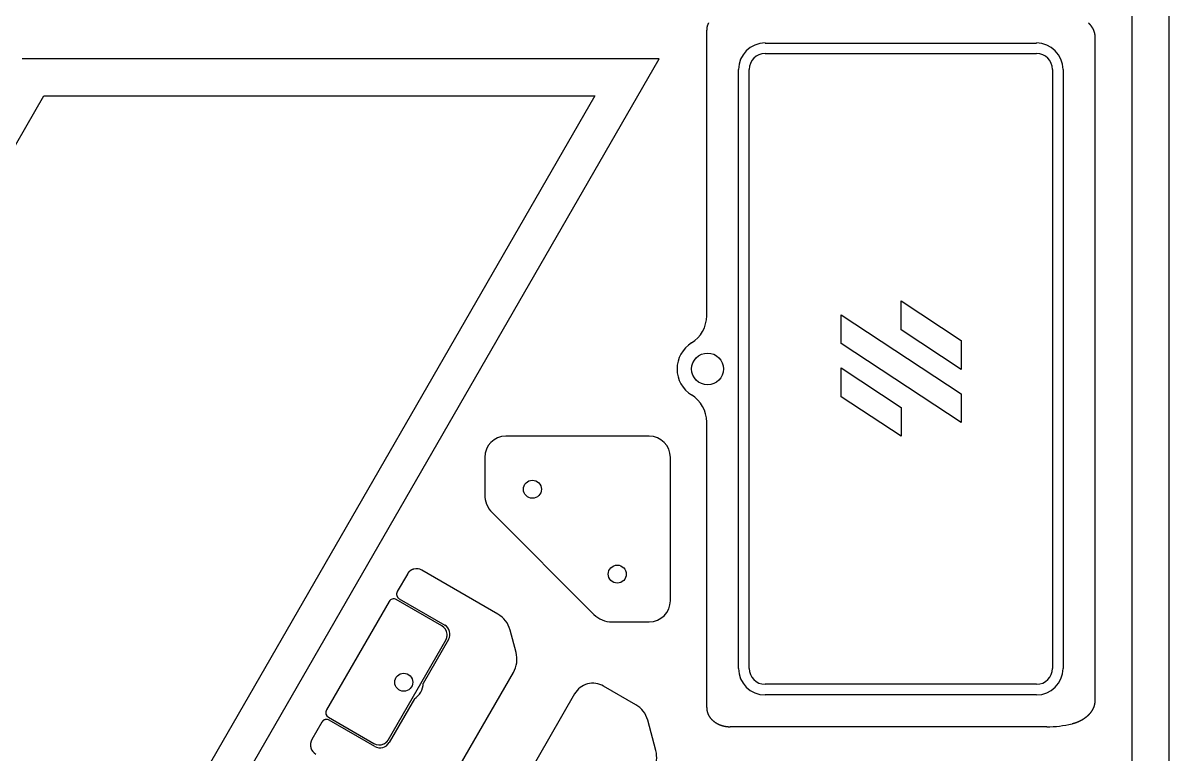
# Model space of a CAD drawing. Extents: x 442 to 745, y 5 to 355.
# Drawn here: x 656.5 to 745.5, y 128.7 to 185.4 of the extents above; entities that cross this region are included whole.
import ezdxf

# ---------------------------------------------------------------- set-up
doc = ezdxf.new("R2010")
doc.units = 0
doc.layers.add('VISIBLE__ANSI_', color=7, linetype='CONTINUOUS')

msp = doc.modelspace()

# ---------------------------------------------------------------- linework, layer by layer
at = {"layer": 'VISIBLE__ANSI_'}
for p, q in [((745.495, 92.195), (745.495, 267.193)), ((742.612, 265.529), (742.612, 93.859)), ((709.598, 162.643), (709.598, 184.793)), ((739.73, 184.291), (739.73, 132.753)), ((714.127, 183.804), (735.201, 183.804)), ((652.067, 89.313), (705.913, 182.576)), ((705.913, 182.576), (656.465, 182.576)), ((714.127, 182.981), (735.201, 182.981)), ((712.068, 135.299), (712.068, 181.746)), ((712.892, 135.299), (712.892, 181.746)), ((736.436, 181.746), (736.436, 135.299)), ((737.26, 181.746), (737.26, 135.299)), ((607.611, 92.195), (658.129, 179.694)), ((700.92, 179.694), (650.403, 92.195)), ((658.129, 179.694), (700.92, 179.694)), ((724.686, 163.793), (729.347, 160.73)), ((724.686, 161.553), (724.686, 163.793)), ((720.025, 160.49), (720.025, 162.73)), ((720.025, 162.73), (729.347, 156.602)), ((729.347, 158.49), (724.686, 161.553)), ((729.347, 154.362), (720.025, 160.49)), ((729.347, 160.73), (729.347, 158.49)), ((720.025, 158.603), (724.686, 155.539)), ((720.025, 156.363), (720.025, 158.603)), ((724.686, 153.299), (720.025, 156.363)), ((729.347, 156.602), (729.347, 154.362)), ((724.686, 155.539), (724.686, 153.299)), ((709.598, 132.252), (709.598, 154.402)), ((705.128, 153.311), (694.01, 153.311)), ((692.363, 151.664), (692.363, 148.777)), ((706.775, 140.546), (706.775, 151.664)), ((692.942, 147.379), (700.843, 139.478)), ((686.358, 142.613), (685.576, 141.258)), ((693.377, 139.512), (687.483, 142.914)), ((689.032, 138.597), (685.502, 140.635)), ((685.727, 140.696), (689.257, 138.657)), ((684.939, 140.485), (680.081, 132.069)), ((702.241, 138.899), (705.128, 138.899)), ((694.8, 136.534), (694.337, 138.261)), ((684.886, 129.77), (689.333, 137.472)), ((689.558, 137.532), (687.597, 134.135)), ((689.682, 126.464), (694.594, 134.972)), ((704.096, 132.48), (701.596, 133.923)), ((735.201, 134.064), (714.127, 134.064)), ((686.908, 132.942), (684.947, 129.545)), ((699.346, 133.321), (693.787, 123.692)), ((735.201, 133.24), (714.127, 133.24)), ((679.729, 131.131), (678.947, 129.776)), ((680.231, 131.506), (683.762, 129.468)), ((683.822, 129.243), (680.292, 131.281)), ((705.648, 128.924), (705.017, 131.28)), ((736.003, 130.77), (711.417, 130.77))]:
    msp.add_line(p, q, dxfattribs=at)
for points in [[(709.736, 185.36, 0), (709.728, 185.343, 0), (709.72, 185.326, 0), (709.712, 185.309, 0), (709.704, 185.292, 0), (709.697, 185.275, 0), (709.69, 185.258, 0), (709.683, 185.24, 0), (709.676, 185.223, 0), (709.67, 185.205, 0), (709.664, 185.188, 0), (709.658, 185.17, 0), (709.652, 185.153, 0), (709.647, 185.135, 0), (709.642, 185.117, 0), (709.637, 185.1, 0), (709.633, 185.082, 0), (709.629, 185.064, 0), (709.625, 185.046, 0), (709.621, 185.028, 0), (709.617, 185.01, 0), (709.614, 184.992, 0), (709.611, 184.974, 0), (709.609, 184.956, 0), (709.607, 184.938, 0), (709.605, 184.92, 0), (709.603, 184.902, 0), (709.601, 184.883, 0), (709.6, 184.865, 0), (709.599, 184.847, 0), (709.598, 184.829, 0), (709.598, 184.811, 0), (709.598, 184.793, 0)], [(739.236, 185.365, 0), (739.242, 185.359, 0), (739.247, 185.353, 0), (739.253, 185.347, 0), (739.259, 185.341, 0), (739.265, 185.335, 0), (739.27, 185.329, 0), (739.276, 185.323, 0), (739.282, 185.317, 0), (739.287, 185.31, 0), (739.293, 185.304, 0), (739.298, 185.298, 0), (739.304, 185.292, 0), (739.309, 185.286, 0), (739.315, 185.28, 0), (739.32, 185.274, 0), (739.325, 185.267, 0), (739.331, 185.261, 0), (739.336, 185.255, 0), (739.341, 185.249, 0), (739.347, 185.242, 0), (739.352, 185.236, 0), (739.357, 185.23, 0), (739.362, 185.224, 0), (739.367, 185.217, 0), (739.372, 185.211, 0), (739.377, 185.205, 0), (739.382, 185.198, 0), (739.387, 185.192, 0), (739.392, 185.186, 0), (739.397, 185.179, 0), (739.402, 185.173, 0), (739.407, 185.166, 0), (739.412, 185.16, 0), (739.417, 185.154, 0), (739.421, 185.147, 0), (739.426, 185.141, 0), (739.431, 185.134, 0), (739.435, 185.128, 0), (739.44, 185.121, 0), (739.445, 185.115, 0), (739.449, 185.108, 0), (739.454, 185.102, 0), (739.458, 185.095, 0), (739.463, 185.089, 0), (739.467, 185.082, 0), (739.471, 185.076, 0), (739.476, 185.069, 0), (739.48, 185.063, 0), (739.484, 185.056, 0), (739.489, 185.049, 0), (739.493, 185.043, 0), (739.497, 185.036, 0), (739.501, 185.029, 0), (739.505, 185.023, 0), (739.51, 185.016, 0), (739.514, 185.009, 0), (739.518, 185.003, 0), (739.522, 184.996, 0), (739.526, 184.989, 0), (739.53, 184.982, 0), (739.534, 184.976, 0), (739.537, 184.969, 0), (739.541, 184.962, 0), (739.545, 184.955, 0), (739.549, 184.948, 0), (739.553, 184.941, 0), (739.556, 184.934, 0), (739.56, 184.928, 0), (739.564, 184.921, 0), (739.567, 184.914, 0), (739.571, 184.907, 0), (739.575, 184.9, 0), (739.578, 184.893, 0), (739.582, 184.886, 0), (739.585, 184.879, 0), (739.589, 184.872, 0), (739.592, 184.865, 0), (739.595, 184.857, 0), (739.599, 184.85, 0), (739.602, 184.843, 0), (739.605, 184.836, 0), (739.609, 184.829, 0), (739.612, 184.822, 0), (739.615, 184.815, 0), (739.618, 184.807, 0), (739.621, 184.8, 0), (739.624, 184.793, 0), (739.627, 184.786, 0), (739.63, 184.778, 0), (739.633, 184.771, 0), (739.636, 184.764, 0), (739.639, 184.757, 0), (739.642, 184.749, 0), (739.644, 184.742, 0), (739.647, 184.735, 0), (739.65, 184.727, 0), (739.652, 184.72, 0), (739.655, 184.713, 0), (739.658, 184.705, 0), (739.66, 184.698, 0), (739.663, 184.69, 0), (739.665, 184.683, 0), (739.668, 184.675, 0), (739.67, 184.668, 0), (739.672, 184.66, 0), (739.675, 184.653, 0), (739.677, 184.646, 0), (739.679, 184.638, 0), (739.681, 184.63, 0), (739.683, 184.623, 0), (739.685, 184.615, 0), (739.687, 184.608, 0), (739.689, 184.6, 0), (739.691, 184.593, 0), (739.693, 184.585, 0), (739.695, 184.578, 0), (739.697, 184.57, 0), (739.699, 184.562, 0), (739.7, 184.555, 0), (739.702, 184.547, 0), (739.704, 184.539, 0), (739.705, 184.532, 0), (739.707, 184.524, 0), (739.708, 184.516, 0), (739.71, 184.509, 0), (739.711, 184.501, 0), (739.712, 184.493, 0), (739.714, 184.486, 0), (739.715, 184.478, 0), (739.716, 184.47, 0), (739.717, 184.463, 0), (739.719, 184.455, 0), (739.72, 184.447, 0), (739.721, 184.439, 0), (739.722, 184.432, 0), (739.722, 184.424, 0), (739.723, 184.416, 0), (739.724, 184.408, 0), (739.725, 184.401, 0), (739.726, 184.393, 0), (739.726, 184.385, 0), (739.727, 184.377, 0), (739.727, 184.37, 0), (739.728, 184.362, 0), (739.728, 184.354, 0), (739.729, 184.346, 0), (739.729, 184.338, 0), (739.729, 184.331, 0), (739.73, 184.323, 0), (739.73, 184.315, 0), (739.73, 184.307, 0), (739.73, 184.299, 0), (739.73, 184.291, 0)], [(686.87, 143, 0), (686.866, 142.999, 0), (686.863, 142.998, 0), (686.859, 142.997, 0), (686.856, 142.996, 0), (686.852, 142.995, 0), (686.849, 142.994, 0), (686.845, 142.993, 0), (686.842, 142.992, 0), (686.838, 142.991, 0), (686.835, 142.99, 0), (686.831, 142.989, 0), (686.828, 142.988, 0), (686.824, 142.987, 0), (686.821, 142.986, 0), (686.818, 142.985, 0), (686.814, 142.984, 0), (686.811, 142.982, 0), (686.807, 142.981, 0), (686.804, 142.98, 0), (686.8, 142.979, 0), (686.797, 142.978, 0), (686.794, 142.976, 0), (686.79, 142.975, 0), (686.787, 142.974, 0), (686.783, 142.973, 0), (686.78, 142.971, 0), (686.777, 142.97, 0), (686.773, 142.969, 0), (686.77, 142.968, 0), (686.767, 142.966, 0), (686.763, 142.965, 0), (686.76, 142.963, 0), (686.757, 142.962, 0), (686.753, 142.961, 0), (686.75, 142.959, 0), (686.747, 142.958, 0), (686.743, 142.956, 0), (686.74, 142.955, 0), (686.737, 142.954, 0), (686.734, 142.952, 0), (686.73, 142.951, 0), (686.727, 142.949, 0), (686.724, 142.948, 0), (686.72, 142.946, 0), (686.717, 142.945, 0), (686.714, 142.943, 0), (686.711, 142.941, 0), (686.708, 142.94, 0), (686.704, 142.938, 0), (686.701, 142.937, 0), (686.698, 142.935, 0), (686.695, 142.933, 0), (686.692, 142.932, 0), (686.688, 142.93, 0), (686.685, 142.929, 0), (686.682, 142.927, 0), (686.679, 142.925, 0), (686.676, 142.923, 0), (686.673, 142.922, 0), (686.67, 142.92, 0), (686.667, 142.918, 0), (686.663, 142.917, 0), (686.66, 142.915, 0), (686.657, 142.913, 0), (686.654, 142.911, 0), (686.651, 142.909, 0), (686.648, 142.908, 0), (686.645, 142.906, 0), (686.642, 142.904, 0), (686.639, 142.902, 0), (686.636, 142.9, 0), (686.633, 142.898, 0), (686.63, 142.896, 0), (686.627, 142.895, 0), (686.624, 142.893, 0), (686.621, 142.891, 0), (686.618, 142.889, 0), (686.615, 142.887, 0), (686.612, 142.885, 0), (686.609, 142.883, 0), (686.607, 142.881, 0), (686.604, 142.879, 0), (686.601, 142.877, 0), (686.598, 142.875, 0), (686.595, 142.873, 0), (686.592, 142.871, 0), (686.589, 142.869, 0), (686.586, 142.867, 0), (686.584, 142.865, 0), (686.581, 142.863, 0), (686.578, 142.861, 0), (686.575, 142.858, 0), (686.572, 142.856, 0), (686.57, 142.854, 0), (686.567, 142.852, 0), (686.564, 142.85, 0), (686.561, 142.848, 0), (686.559, 142.846, 0), (686.556, 142.843, 0), (686.553, 142.841, 0), (686.551, 142.839, 0), (686.548, 142.837, 0), (686.545, 142.835, 0), (686.543, 142.832, 0), (686.54, 142.83, 0), (686.537, 142.828, 0), (686.535, 142.826, 0), (686.532, 142.823, 0), (686.53, 142.821, 0), (686.527, 142.819, 0), (686.524, 142.817, 0), (686.522, 142.814, 0), (686.519, 142.812, 0), (686.517, 142.81, 0), (686.514, 142.807, 0), (686.512, 142.805, 0), (686.509, 142.803, 0), (686.507, 142.8, 0), (686.504, 142.798, 0), (686.502, 142.796, 0), (686.499, 142.793, 0), (686.497, 142.791, 0), (686.494, 142.789, 0), (686.492, 142.786, 0), (686.49, 142.784, 0), (686.487, 142.781, 0), (686.485, 142.779, 0), (686.483, 142.777, 0), (686.48, 142.774, 0), (686.478, 142.772, 0), (686.475, 142.769, 0), (686.473, 142.767, 0), (686.471, 142.764, 0), (686.469, 142.762, 0), (686.466, 142.759, 0), (686.464, 142.757, 0), (686.462, 142.754, 0), (686.459, 142.752, 0), (686.457, 142.749, 0), (686.455, 142.747, 0), (686.453, 142.744, 0), (686.451, 142.742, 0), (686.448, 142.739, 0), (686.446, 142.737, 0), (686.444, 142.734, 0), (686.442, 142.732, 0), (686.44, 142.729, 0), (686.438, 142.727, 0), (686.436, 142.724, 0), (686.433, 142.722, 0), (686.431, 142.719, 0), (686.429, 142.716, 0), (686.427, 142.714, 0), (686.425, 142.711, 0), (686.423, 142.709, 0), (686.421, 142.706, 0), (686.419, 142.704, 0), (686.417, 142.701, 0), (686.415, 142.698, 0), (686.413, 142.696, 0), (686.411, 142.693, 0), (686.409, 142.69, 0), (686.407, 142.688, 0), (686.405, 142.685, 0), (686.403, 142.683, 0), (686.402, 142.68, 0), (686.4, 142.677, 0), (686.398, 142.675, 0), (686.396, 142.672, 0), (686.394, 142.669, 0), (686.392, 142.667, 0), (686.39, 142.664, 0), (686.389, 142.661, 0), (686.387, 142.659, 0), (686.385, 142.656, 0), (686.383, 142.653, 0), (686.382, 142.651, 0), (686.38, 142.648, 0), (686.378, 142.645, 0), (686.376, 142.643, 0), (686.375, 142.64, 0), (686.373, 142.637, 0), (686.371, 142.635, 0), (686.37, 142.632, 0), (686.368, 142.629, 0), (686.366, 142.627, 0), (686.365, 142.624, 0), (686.363, 142.621, 0), (686.362, 142.618, 0), (686.36, 142.616, 0), (686.358, 142.613, 0)], [(685.576, 141.258, 0), (685.575, 141.256, 0), (685.574, 141.255, 0), (685.573, 141.253, 0), (685.573, 141.252, 0), (685.572, 141.25, 0), (685.571, 141.249, 0), (685.57, 141.247, 0), (685.569, 141.245, 0), (685.568, 141.244, 0), (685.567, 141.242, 0), (685.567, 141.241, 0), (685.566, 141.239, 0), (685.565, 141.237, 0), (685.564, 141.236, 0), (685.563, 141.234, 0), (685.563, 141.233, 0), (685.562, 141.231, 0), (685.561, 141.229, 0), (685.56, 141.228, 0), (685.559, 141.226, 0), (685.559, 141.224, 0), (685.558, 141.223, 0), (685.557, 141.221, 0), (685.556, 141.219, 0), (685.556, 141.218, 0), (685.555, 141.216, 0), (685.554, 141.214, 0), (685.554, 141.213, 0), (685.553, 141.211, 0), (685.552, 141.209, 0), (685.551, 141.208, 0), (685.551, 141.206, 0), (685.55, 141.204, 0), (685.549, 141.202, 0), (685.549, 141.201, 0), (685.548, 141.199, 0), (685.547, 141.197, 0), (685.547, 141.196, 0), (685.546, 141.194, 0), (685.546, 141.192, 0), (685.545, 141.19, 0), (685.544, 141.189, 0), (685.544, 141.187, 0), (685.543, 141.185, 0), (685.542, 141.183, 0), (685.542, 141.182, 0), (685.541, 141.18, 0), (685.541, 141.178, 0), (685.54, 141.176, 0), (685.54, 141.174, 0), (685.539, 141.173, 0), (685.539, 141.171, 0), (685.538, 141.169, 0), (685.538, 141.167, 0), (685.537, 141.165, 0), (685.536, 141.164, 0), (685.536, 141.162, 0), (685.535, 141.16, 0), (685.535, 141.158, 0), (685.535, 141.156, 0), (685.534, 141.155, 0), (685.534, 141.153, 0), (685.533, 141.151, 0), (685.533, 141.149, 0), (685.532, 141.147, 0), (685.532, 141.145, 0), (685.531, 141.144, 0), (685.531, 141.142, 0), (685.531, 141.14, 0), (685.53, 141.138, 0), (685.53, 141.136, 0), (685.529, 141.134, 0), (685.529, 141.132, 0), (685.529, 141.131, 0), (685.528, 141.129, 0), (685.528, 141.127, 0), (685.528, 141.125, 0), (685.527, 141.123, 0), (685.527, 141.121, 0), (685.527, 141.119, 0), (685.526, 141.117, 0), (685.526, 141.116, 0), (685.526, 141.114, 0), (685.525, 141.112, 0), (685.525, 141.11, 0), (685.525, 141.108, 0), (685.525, 141.106, 0), (685.524, 141.104, 0), (685.524, 141.102, 0), (685.524, 141.1, 0), (685.524, 141.099, 0), (685.523, 141.097, 0), (685.523, 141.095, 0), (685.523, 141.093, 0), (685.523, 141.091, 0), (685.523, 141.089, 0), (685.523, 141.087, 0), (685.522, 141.085, 0), (685.522, 141.083, 0), (685.522, 141.081, 0), (685.522, 141.079, 0), (685.522, 141.077, 0), (685.522, 141.075, 0), (685.522, 141.073, 0), (685.521, 141.072, 0), (685.521, 141.07, 0), (685.521, 141.068, 0), (685.521, 141.066, 0), (685.521, 141.064, 0), (685.521, 141.062, 0), (685.521, 141.06, 0), (685.521, 141.058, 0), (685.521, 141.056, 0), (685.521, 141.054, 0), (685.521, 141.052, 0), (685.521, 141.05, 0), (685.521, 141.048, 0), (685.521, 141.046, 0), (685.521, 141.044, 0), (685.521, 141.042, 0), (685.521, 141.04, 0), (685.521, 141.038, 0), (685.521, 141.036, 0), (685.521, 141.034, 0), (685.521, 141.032, 0), (685.522, 141.03, 0), (685.522, 141.028, 0), (685.522, 141.026, 0), (685.522, 141.024, 0), (685.522, 141.022, 0), (685.522, 141.021, 0), (685.522, 141.019, 0), (685.522, 141.017, 0), (685.523, 141.015, 0), (685.523, 141.013, 0), (685.523, 141.011, 0), (685.523, 141.009, 0), (685.523, 141.007, 0), (685.524, 141.005, 0), (685.524, 141.003, 0), (685.524, 141.001, 0), (685.524, 140.999, 0), (685.525, 140.997, 0), (685.525, 140.995, 0), (685.525, 140.993, 0), (685.525, 140.991, 0), (685.526, 140.989, 0), (685.526, 140.987, 0), (685.526, 140.985, 0), (685.527, 140.983, 0), (685.527, 140.981, 0), (685.527, 140.979, 0), (685.528, 140.977, 0), (685.528, 140.975, 0), (685.529, 140.973, 0), (685.529, 140.971, 0), (685.529, 140.969, 0), (685.53, 140.967, 0), (685.53, 140.965, 0), (685.531, 140.963, 0), (685.531, 140.961, 0), (685.532, 140.959, 0), (685.532, 140.957, 0), (685.533, 140.955, 0), (685.533, 140.953, 0), (685.534, 140.951, 0), (685.534, 140.949, 0), (685.535, 140.947, 0), (685.535, 140.945, 0), (685.536, 140.943, 0), (685.536, 140.941, 0), (685.537, 140.939, 0), (685.537, 140.937, 0), (685.538, 140.935, 0), (685.538, 140.933, 0), (685.539, 140.931, 0), (685.54, 140.929, 0), (685.54, 140.927, 0), (685.541, 140.925, 0), (685.542, 140.923, 0), (685.542, 140.921, 0), (685.543, 140.919, 0), (685.544, 140.917, 0), (685.544, 140.915, 0), (685.545, 140.913, 0), (685.546, 140.911, 0), (685.546, 140.909, 0), (685.547, 140.907, 0), (685.548, 140.905, 0), (685.549, 140.903, 0), (685.549, 140.901, 0), (685.55, 140.899, 0), (685.551, 140.897, 0), (685.552, 140.896, 0), (685.553, 140.894, 0), (685.553, 140.892, 0), (685.554, 140.89, 0), (685.555, 140.888, 0), (685.556, 140.886, 0), (685.557, 140.884, 0), (685.558, 140.882, 0), (685.559, 140.88, 0), (685.559, 140.878, 0), (685.56, 140.876, 0), (685.561, 140.874, 0), (685.562, 140.872, 0), (685.563, 140.87, 0), (685.564, 140.868, 0), (685.565, 140.866, 0), (685.566, 140.865, 0), (685.567, 140.863, 0), (685.568, 140.861, 0), (685.569, 140.859, 0), (685.57, 140.857, 0), (685.571, 140.855, 0), (685.572, 140.853, 0), (685.573, 140.851, 0), (685.574, 140.849, 0), (685.575, 140.847, 0), (685.576, 140.845, 0), (685.578, 140.844, 0), (685.579, 140.842, 0), (685.58, 140.84, 0), (685.581, 140.838, 0), (685.582, 140.836, 0), (685.583, 140.834, 0), (685.584, 140.832, 0), (685.586, 140.83, 0), (685.587, 140.829, 0), (685.588, 140.827, 0), (685.589, 140.825, 0), (685.591, 140.823, 0), (685.592, 140.821, 0), (685.593, 140.819, 0), (685.594, 140.817, 0), (685.596, 140.816, 0), (685.597, 140.814, 0), (685.598, 140.812, 0), (685.599, 140.81, 0), (685.601, 140.808, 0), (685.602, 140.807, 0), (685.604, 140.805, 0), (685.605, 140.803, 0), (685.606, 140.801, 0), (685.608, 140.799, 0), (685.609, 140.798, 0), (685.61, 140.796, 0), (685.612, 140.794, 0), (685.613, 140.792, 0), (685.615, 140.79, 0), (685.616, 140.789, 0), (685.618, 140.787, 0), (685.619, 140.785, 0), (685.621, 140.783, 0), (685.622, 140.782, 0)], [(689.333, 137.472, 0), (689.335, 137.475, 0), (689.337, 137.479, 0), (689.339, 137.482, 0), (689.341, 137.485, 0), (689.343, 137.488, 0), (689.344, 137.492, 0), (689.346, 137.495, 0), (689.348, 137.498, 0), (689.35, 137.502, 0), (689.351, 137.505, 0), (689.353, 137.508, 0), (689.355, 137.512, 0), (689.357, 137.515, 0), (689.358, 137.518, 0), (689.36, 137.522, 0), (689.362, 137.525, 0), (689.363, 137.529, 0), (689.365, 137.532, 0), (689.366, 137.536, 0), (689.368, 137.539, 0), (689.37, 137.542, 0), (689.371, 137.546, 0), (689.373, 137.549, 0), (689.374, 137.553, 0), (689.376, 137.556, 0), (689.377, 137.56, 0), (689.379, 137.564, 0), (689.38, 137.567, 0), (689.382, 137.571, 0), (689.383, 137.574, 0), (689.385, 137.578, 0), (689.386, 137.581, 0), (689.387, 137.585, 0), (689.389, 137.589, 0), (689.39, 137.592, 0), (689.392, 137.596, 0), (689.393, 137.599, 0), (689.394, 137.603, 0), (689.396, 137.607, 0), (689.397, 137.61, 0), (689.398, 137.614, 0), (689.399, 137.618, 0), (689.401, 137.621, 0), (689.402, 137.625, 0), (689.403, 137.629, 0), (689.404, 137.633, 0), (689.405, 137.636, 0), (689.407, 137.64, 0), (689.408, 137.644, 0), (689.409, 137.647, 0), (689.41, 137.651, 0), (689.411, 137.655, 0), (689.412, 137.659, 0), (689.413, 137.663, 0), (689.414, 137.666, 0), (689.415, 137.67, 0), (689.416, 137.674, 0), (689.417, 137.678, 0), (689.418, 137.682, 0), (689.419, 137.685, 0), (689.42, 137.689, 0), (689.421, 137.693, 0), (689.422, 137.697, 0), (689.423, 137.701, 0), (689.424, 137.705, 0), (689.425, 137.709, 0), (689.426, 137.713, 0), (689.426, 137.716, 0), (689.427, 137.72, 0), (689.428, 137.724, 0), (689.429, 137.728, 0), (689.429, 137.732, 0), (689.43, 137.736, 0), (689.431, 137.74, 0), (689.432, 137.744, 0), (689.432, 137.748, 0), (689.433, 137.752, 0), (689.434, 137.756, 0), (689.434, 137.76, 0), (689.435, 137.764, 0), (689.435, 137.768, 0), (689.436, 137.772, 0), (689.436, 137.776, 0), (689.437, 137.78, 0), (689.437, 137.784, 0), (689.438, 137.788, 0), (689.438, 137.792, 0), (689.439, 137.796, 0), (689.439, 137.8, 0), (689.44, 137.804, 0), (689.44, 137.808, 0), (689.441, 137.812, 0), (689.441, 137.816, 0), (689.441, 137.82, 0), (689.442, 137.824, 0), (689.442, 137.828, 0), (689.442, 137.832, 0), (689.442, 137.836, 0), (689.443, 137.84, 0), (689.443, 137.844, 0), (689.443, 137.849, 0), (689.443, 137.853, 0), (689.443, 137.857, 0), (689.443, 137.861, 0), (689.444, 137.865, 0), (689.444, 137.869, 0), (689.444, 137.873, 0), (689.444, 137.877, 0), (689.444, 137.881, 0), (689.444, 137.886, 0), (689.444, 137.89, 0), (689.444, 137.894, 0), (689.444, 137.898, 0), (689.444, 137.902, 0), (689.443, 137.906, 0), (689.443, 137.91, 0), (689.443, 137.915, 0), (689.443, 137.919, 0), (689.443, 137.923, 0), (689.443, 137.927, 0), (689.442, 137.931, 0), (689.442, 137.935, 0), (689.442, 137.94, 0), (689.442, 137.944, 0), (689.441, 137.948, 0), (689.441, 137.952, 0), (689.441, 137.956, 0)], [(739.73, 132.753, 0), (739.73, 132.745, 0), (739.73, 132.736, 0), (739.73, 132.728, 0), (739.73, 132.72, 0), (739.729, 132.711, 0), (739.729, 132.703, 0), (739.729, 132.695, 0), (739.728, 132.686, 0), (739.728, 132.678, 0), (739.727, 132.67, 0), (739.726, 132.662, 0), (739.726, 132.653, 0), (739.725, 132.645, 0), (739.724, 132.637, 0), (739.723, 132.628, 0), (739.722, 132.62, 0), (739.721, 132.612, 0), (739.72, 132.604, 0), (739.719, 132.595, 0), (739.718, 132.587, 0), (739.717, 132.579, 0), (739.716, 132.571, 0), (739.714, 132.562, 0), (739.713, 132.554, 0), (739.712, 132.546, 0), (739.71, 132.538, 0), (739.709, 132.53, 0), (739.707, 132.522, 0), (739.705, 132.513, 0), (739.704, 132.505, 0), (739.702, 132.497, 0), (739.7, 132.489, 0), (739.698, 132.481, 0), (739.696, 132.473, 0), (739.695, 132.465, 0), (739.693, 132.457, 0), (739.69, 132.448, 0), (739.688, 132.44, 0), (739.686, 132.432, 0), (739.684, 132.424, 0), (739.682, 132.416, 0), (739.68, 132.408, 0), (739.677, 132.4, 0), (739.675, 132.392, 0), (739.672, 132.384, 0), (739.67, 132.376, 0), (739.667, 132.368, 0), (739.665, 132.36, 0), (739.662, 132.353, 0), (739.659, 132.345, 0), (739.657, 132.337, 0), (739.654, 132.329, 0), (739.651, 132.321, 0), (739.648, 132.313, 0), (739.645, 132.305, 0), (739.642, 132.297, 0), (739.639, 132.29, 0), (739.636, 132.282, 0), (739.633, 132.274, 0), (739.63, 132.266, 0), (739.627, 132.259, 0), (739.624, 132.251, 0), (739.621, 132.243, 0), (739.617, 132.235, 0), (739.614, 132.228, 0), (739.611, 132.22, 0), (739.607, 132.212, 0), (739.604, 132.205, 0), (739.6, 132.197, 0), (739.597, 132.19, 0), (739.593, 132.182, 0), (739.589, 132.175, 0), (739.586, 132.167, 0), (739.582, 132.16, 0), (739.578, 132.152, 0), (739.575, 132.145, 0), (739.571, 132.137, 0), (739.567, 132.13, 0), (739.563, 132.122, 0), (739.559, 132.115, 0), (739.555, 132.107, 0), (739.551, 132.1, 0), (739.547, 132.093, 0), (739.543, 132.085, 0), (739.539, 132.078, 0), (739.535, 132.071, 0), (739.531, 132.064, 0), (739.526, 132.056, 0), (739.522, 132.049, 0), (739.518, 132.042, 0), (739.513, 132.035, 0), (739.509, 132.028, 0), (739.505, 132.02, 0), (739.5, 132.013, 0), (739.496, 132.006, 0), (739.491, 131.999, 0), (739.487, 131.992, 0), (739.482, 131.985, 0), (739.478, 131.978, 0), (739.473, 131.971, 0), (739.468, 131.964, 0), (739.464, 131.957, 0), (739.459, 131.95, 0), (739.454, 131.943, 0), (739.449, 131.936, 0), (739.444, 131.929, 0), (739.44, 131.922, 0), (739.435, 131.916, 0), (739.43, 131.909, 0), (739.425, 131.902, 0), (739.42, 131.895, 0), (739.415, 131.888, 0), (739.41, 131.882, 0), (739.405, 131.875, 0), (739.4, 131.868, 0), (739.394, 131.862, 0), (739.389, 131.855, 0), (739.384, 131.848, 0), (739.379, 131.842, 0), (739.374, 131.835, 0), (739.368, 131.829, 0), (739.363, 131.822, 0), (739.358, 131.816, 0), (739.352, 131.809, 0), (739.347, 131.803, 0), (739.342, 131.796, 0), (739.336, 131.79, 0), (739.331, 131.783, 0), (739.325, 131.777, 0), (739.32, 131.771, 0), (739.314, 131.764, 0), (739.309, 131.758, 0), (739.303, 131.752, 0), (739.298, 131.746, 0), (739.292, 131.739, 0), (739.286, 131.733, 0), (739.281, 131.727, 0), (739.275, 131.721, 0), (739.269, 131.715, 0), (739.263, 131.708, 0), (739.258, 131.702, 0), (739.252, 131.696, 0), (739.246, 131.69, 0), (739.24, 131.684, 0), (739.234, 131.678, 0), (739.228, 131.672, 0), (739.222, 131.666, 0), (739.216, 131.66, 0), (739.21, 131.654, 0), (739.204, 131.648, 0), (739.198, 131.643, 0), (739.192, 131.637, 0), (739.186, 131.631, 0), (739.18, 131.625, 0), (739.174, 131.619, 0), (739.168, 131.613, 0), (739.162, 131.608, 0), (739.156, 131.602, 0), (739.149, 131.596, 0), (739.143, 131.591, 0), (739.137, 131.585, 0), (739.131, 131.579, 0), (739.124, 131.574, 0), (739.118, 131.568, 0), (739.112, 131.563, 0), (739.105, 131.557, 0), (739.099, 131.551, 0), (739.093, 131.546, 0), (739.086, 131.54, 0), (739.08, 131.535, 0), (739.073, 131.53, 0), (739.067, 131.524, 0), (739.06, 131.519, 0), (739.054, 131.513, 0), (739.047, 131.508, 0), (739.041, 131.503, 0), (739.034, 131.497, 0), (739.028, 131.492, 0), (739.021, 131.487, 0), (739.014, 131.482, 0), (739.008, 131.477, 0), (739.001, 131.471, 0), (738.994, 131.466, 0), (738.988, 131.461, 0), (738.981, 131.456, 0), (738.974, 131.451, 0), (738.967, 131.446, 0), (738.961, 131.441, 0), (738.954, 131.436, 0), (738.947, 131.431, 0), (738.94, 131.426, 0), (738.933, 131.421, 0), (738.927, 131.416, 0), (738.92, 131.411, 0), (738.913, 131.406, 0), (738.906, 131.401, 0), (738.899, 131.397, 0), (738.892, 131.392, 0), (738.885, 131.387, 0), (738.878, 131.382, 0), (738.871, 131.377, 0), (738.864, 131.373, 0), (738.857, 131.368, 0), (738.85, 131.363, 0), (738.843, 131.359, 0), (738.836, 131.354, 0), (738.829, 131.35, 0), (738.822, 131.345, 0), (738.815, 131.34, 0), (738.807, 131.336, 0), (738.8, 131.331, 0), (738.793, 131.327, 0), (738.786, 131.323, 0), (738.779, 131.318, 0), (738.772, 131.314, 0), (738.764, 131.309, 0), (738.757, 131.305, 0), (738.75, 131.301, 0), (738.743, 131.296, 0), (738.735, 131.292, 0), (738.728, 131.288, 0), (738.721, 131.284, 0), (738.713, 131.279, 0), (738.706, 131.275, 0), (738.699, 131.271, 0), (738.691, 131.267, 0), (738.684, 131.263, 0), (738.677, 131.259, 0), (738.669, 131.255, 0), (738.662, 131.251, 0), (738.654, 131.247, 0), (738.647, 131.243, 0), (738.64, 131.239, 0), (738.632, 131.235, 0), (738.625, 131.231, 0), (738.617, 131.227, 0), (738.61, 131.223, 0), (738.602, 131.219, 0), (738.595, 131.215, 0), (738.587, 131.212, 0), (738.58, 131.208, 0), (738.572, 131.204, 0), (738.564, 131.2, 0), (738.557, 131.197, 0), (738.549, 131.193, 0), (738.542, 131.189, 0), (738.534, 131.186, 0), (738.526, 131.182, 0), (738.519, 131.178, 0), (738.511, 131.175, 0), (738.503, 131.171, 0), (738.496, 131.168, 0), (738.488, 131.164, 0), (738.48, 131.161, 0), (738.473, 131.157, 0), (738.465, 131.154, 0), (738.457, 131.151, 0), (738.449, 131.147, 0), (738.442, 131.144, 0), (738.434, 131.14, 0), (738.426, 131.137, 0), (738.418, 131.134, 0), (738.41, 131.131, 0), (738.403, 131.127, 0), (738.395, 131.124, 0), (738.387, 131.121, 0), (738.379, 131.118, 0), (738.371, 131.115, 0), (738.363, 131.112, 0), (738.356, 131.109, 0), (738.348, 131.105, 0), (738.34, 131.102, 0), (738.332, 131.099, 0), (738.324, 131.096, 0), (738.316, 131.093, 0), (738.308, 131.091, 0), (738.3, 131.088, 0), (738.292, 131.085, 0), (738.284, 131.082, 0), (738.276, 131.079, 0), (738.268, 131.076, 0), (738.26, 131.073, 0), (738.252, 131.071, 0), (738.244, 131.068, 0), (738.236, 131.065, 0), (738.228, 131.063, 0), (738.22, 131.06, 0), (738.212, 131.057, 0), (738.204, 131.055, 0), (738.196, 131.052, 0), (738.188, 131.049, 0), (738.18, 131.047, 0), (738.172, 131.044, 0), (738.164, 131.042, 0), (738.156, 131.039, 0), (738.148, 131.037, 0), (738.14, 131.035, 0), (738.132, 131.032, 0), (738.123, 131.03, 0), (738.115, 131.027, 0), (738.107, 131.025, 0), (738.099, 131.023, 0), (738.091, 131.021, 0), (738.083, 131.018, 0), (738.075, 131.016, 0), (738.066, 131.014, 0), (738.058, 131.012, 0), (738.05, 131.01, 0), (738.042, 131.007, 0), (738.034, 131.005, 0), (738.026, 131.003, 0), (738.017, 131.001, 0), (738.009, 130.999, 0), (738.001, 130.997, 0), (737.993, 130.995, 0), (737.985, 130.993, 0), (737.976, 130.991, 0), (737.968, 130.989, 0), (737.96, 130.988, 0)], [(709.598, 132.252, 0), (709.598, 132.234, 0), (709.598, 132.216, 0), (709.599, 132.197, 0), (709.6, 132.179, 0), (709.601, 132.161, 0), (709.603, 132.143, 0), (709.605, 132.125, 0), (709.607, 132.107, 0), (709.609, 132.089, 0), (709.611, 132.07, 0), (709.614, 132.052, 0), (709.617, 132.034, 0), (709.621, 132.016, 0), (709.625, 131.999, 0), (709.629, 131.981, 0), (709.633, 131.963, 0), (709.637, 131.945, 0), (709.642, 131.927, 0), (709.647, 131.909, 0), (709.652, 131.892, 0), (709.658, 131.874, 0), (709.664, 131.857, 0), (709.67, 131.839, 0), (709.676, 131.822, 0), (709.683, 131.804, 0), (709.69, 131.787, 0), (709.697, 131.77, 0), (709.704, 131.753, 0), (709.712, 131.735, 0), (709.72, 131.718, 0), (709.728, 131.702, 0), (709.736, 131.685, 0), (709.745, 131.668, 0), (709.754, 131.651, 0), (709.763, 131.635, 0), (709.772, 131.618, 0), (709.782, 131.602, 0), (709.792, 131.585, 0), (709.802, 131.569, 0), (709.813, 131.553, 0), (709.823, 131.537, 0), (709.834, 131.521, 0), (709.845, 131.506, 0), (709.857, 131.49, 0), (709.868, 131.474, 0), (709.88, 131.459, 0), (709.892, 131.444, 0), (709.904, 131.428, 0), (709.917, 131.413, 0), (709.93, 131.398, 0), (709.943, 131.384, 0), (709.956, 131.369, 0), (709.969, 131.354, 0), (709.983, 131.34, 0), (709.997, 131.326, 0), (710.011, 131.312, 0), (710.025, 131.298, 0), (710.039, 131.284, 0), (710.054, 131.27, 0), (710.069, 131.256, 0), (710.084, 131.243, 0), (710.099, 131.23, 0), (710.115, 131.217, 0), (710.131, 131.204, 0), (710.146, 131.191, 0), (710.163, 131.178, 0), (710.179, 131.166, 0), (710.195, 131.154, 0), (710.212, 131.141, 0), (710.229, 131.13, 0), (710.246, 131.118, 0), (710.263, 131.106, 0), (710.28, 131.095, 0), (710.298, 131.083, 0), (710.315, 131.072, 0), (710.333, 131.061, 0), (710.351, 131.051, 0), (710.369, 131.04, 0), (710.388, 131.03, 0), (710.406, 131.019, 0), (710.425, 131.009, 0), (710.444, 131, 0), (710.463, 130.99, 0), (710.482, 130.981, 0), (710.501, 130.971, 0), (710.52, 130.962, 0), (710.54, 130.953, 0), (710.559, 130.945, 0), (710.579, 130.936, 0), (710.599, 130.928, 0), (710.619, 130.92, 0), (710.639, 130.912, 0), (710.659, 130.904, 0), (710.68, 130.897, 0), (710.7, 130.89, 0), (710.721, 130.882, 0), (710.741, 130.876, 0), (710.762, 130.869, 0), (710.783, 130.863, 0), (710.804, 130.856, 0), (710.825, 130.85, 0), (710.846, 130.844, 0), (710.867, 130.839, 0), (710.889, 130.833, 0), (710.91, 130.828, 0), (710.932, 130.823, 0), (710.953, 130.819, 0), (710.975, 130.814, 0), (710.997, 130.81, 0), (711.018, 130.806, 0), (711.04, 130.802, 0), (711.062, 130.798, 0), (711.084, 130.795, 0), (711.106, 130.791, 0), (711.128, 130.788, 0), (711.15, 130.786, 0), (711.172, 130.783, 0), (711.194, 130.781, 0), (711.216, 130.779, 0), (711.239, 130.777, 0), (711.261, 130.775, 0), (711.283, 130.774, 0), (711.305, 130.772, 0), (711.328, 130.771, 0), (711.35, 130.771, 0), (711.372, 130.77, 0), (711.395, 130.77, 0), (711.417, 130.77, 0)], [(680.165, 131.329, 0), (680.162, 131.329, 0), (680.16, 131.33, 0), (680.158, 131.33, 0), (680.156, 131.331, 0), (680.153, 131.331, 0), (680.151, 131.331, 0), (680.149, 131.332, 0), (680.147, 131.332, 0), (680.144, 131.332, 0), (680.142, 131.333, 0), (680.14, 131.333, 0), (680.138, 131.333, 0), (680.135, 131.334, 0), (680.133, 131.334, 0), (680.131, 131.334, 0), (680.129, 131.334, 0), (680.126, 131.335, 0), (680.124, 131.335, 0), (680.122, 131.335, 0), (680.12, 131.335, 0), (680.117, 131.335, 0), (680.115, 131.336, 0), (680.113, 131.336, 0), (680.111, 131.336, 0), (680.109, 131.336, 0), (680.106, 131.336, 0), (680.104, 131.336, 0), (680.102, 131.336, 0), (680.1, 131.336, 0), (680.098, 131.336, 0), (680.095, 131.336, 0), (680.093, 131.337, 0), (680.091, 131.337, 0), (680.089, 131.337, 0), (680.087, 131.337, 0), (680.084, 131.337, 0), (680.082, 131.337, 0), (680.08, 131.337, 0), (680.078, 131.337, 0), (680.076, 131.336, 0), (680.073, 131.336, 0), (680.071, 131.336, 0), (680.069, 131.336, 0), (680.067, 131.336, 0), (680.065, 131.336, 0), (680.063, 131.336, 0), (680.061, 131.336, 0), (680.058, 131.336, 0), (680.056, 131.336, 0), (680.054, 131.335, 0), (680.052, 131.335, 0), (680.05, 131.335, 0), (680.048, 131.335, 0), (680.046, 131.335, 0), (680.043, 131.334, 0), (680.041, 131.334, 0), (680.039, 131.334, 0), (680.037, 131.334, 0), (680.035, 131.333, 0), (680.033, 131.333, 0), (680.031, 131.333, 0), (680.029, 131.333, 0), (680.027, 131.332, 0), (680.025, 131.332, 0), (680.022, 131.332, 0), (680.02, 131.331, 0), (680.018, 131.331, 0), (680.016, 131.331, 0), (680.014, 131.33, 0), (680.012, 131.33, 0), (680.01, 131.33, 0), (680.008, 131.329, 0), (680.006, 131.329, 0), (680.004, 131.328, 0), (680.002, 131.328, 0), (680, 131.328, 0), (679.998, 131.327, 0), (679.996, 131.327, 0), (679.994, 131.326, 0), (679.992, 131.326, 0), (679.99, 131.325, 0), (679.988, 131.325, 0), (679.986, 131.324, 0), (679.984, 131.324, 0), (679.982, 131.323, 0), (679.98, 131.323, 0), (679.978, 131.322, 0), (679.976, 131.322, 0), (679.974, 131.321, 0), (679.972, 131.321, 0), (679.97, 131.32, 0), (679.968, 131.319, 0), (679.966, 131.319, 0), (679.964, 131.318, 0), (679.962, 131.318, 0), (679.96, 131.317, 0), (679.958, 131.316, 0), (679.956, 131.316, 0), (679.954, 131.315, 0), (679.952, 131.314, 0), (679.95, 131.314, 0), (679.948, 131.313, 0), (679.947, 131.312, 0), (679.945, 131.312, 0), (679.943, 131.311, 0), (679.941, 131.31, 0), (679.939, 131.31, 0), (679.937, 131.309, 0), (679.935, 131.308, 0), (679.933, 131.307, 0), (679.932, 131.307, 0), (679.93, 131.306, 0), (679.928, 131.305, 0), (679.926, 131.304, 0), (679.924, 131.304, 0), (679.922, 131.303, 0), (679.92, 131.302, 0), (679.919, 131.301, 0), (679.917, 131.3, 0), (679.915, 131.3, 0), (679.913, 131.299, 0), (679.911, 131.298, 0), (679.91, 131.297, 0), (679.908, 131.296, 0), (679.906, 131.295, 0), (679.904, 131.294, 0), (679.902, 131.294, 0), (679.901, 131.293, 0), (679.899, 131.292, 0), (679.897, 131.291, 0), (679.895, 131.29, 0), (679.894, 131.289, 0), (679.892, 131.288, 0), (679.89, 131.287, 0), (679.888, 131.286, 0), (679.887, 131.285, 0), (679.885, 131.284, 0), (679.883, 131.283, 0), (679.882, 131.282, 0), (679.88, 131.281, 0), (679.878, 131.28, 0), (679.877, 131.279, 0), (679.875, 131.278, 0), (679.873, 131.277, 0), (679.872, 131.276, 0), (679.87, 131.275, 0), (679.868, 131.274, 0), (679.867, 131.273, 0), (679.865, 131.272, 0), (679.863, 131.271, 0), (679.862, 131.27, 0), (679.86, 131.269, 0), (679.858, 131.268, 0), (679.857, 131.267, 0), (679.855, 131.266, 0), (679.854, 131.265, 0), (679.852, 131.264, 0), (679.85, 131.263, 0), (679.849, 131.261, 0), (679.847, 131.26, 0), (679.846, 131.259, 0), (679.844, 131.258, 0), (679.843, 131.257, 0), (679.841, 131.256, 0), (679.839, 131.255, 0), (679.838, 131.254, 0), (679.836, 131.252, 0), (679.835, 131.251, 0), (679.833, 131.25, 0), (679.832, 131.249, 0), (679.83, 131.248, 0), (679.829, 131.246, 0), (679.827, 131.245, 0), (679.826, 131.244, 0), (679.824, 131.243, 0), (679.823, 131.242, 0), (679.821, 131.24, 0), (679.82, 131.239, 0), (679.819, 131.238, 0), (679.817, 131.237, 0), (679.816, 131.235, 0), (679.814, 131.234, 0), (679.813, 131.233, 0), (679.811, 131.232, 0), (679.81, 131.23, 0), (679.809, 131.229, 0), (679.807, 131.228, 0), (679.806, 131.227, 0), (679.804, 131.225, 0), (679.803, 131.224, 0), (679.802, 131.223, 0), (679.8, 131.221, 0), (679.799, 131.22, 0), (679.798, 131.219, 0), (679.796, 131.217, 0), (679.795, 131.216, 0), (679.794, 131.215, 0), (679.792, 131.213, 0), (679.791, 131.212, 0), (679.79, 131.211, 0), (679.788, 131.209, 0), (679.787, 131.208, 0), (679.786, 131.207, 0), (679.785, 131.205, 0), (679.783, 131.204, 0), (679.782, 131.203, 0), (679.781, 131.201, 0), (679.779, 131.2, 0), (679.778, 131.199, 0), (679.777, 131.197, 0), (679.776, 131.196, 0), (679.775, 131.194, 0), (679.773, 131.193, 0), (679.772, 131.192, 0), (679.771, 131.19, 0), (679.77, 131.189, 0), (679.769, 131.187, 0), (679.767, 131.186, 0), (679.766, 131.184, 0), (679.765, 131.183, 0), (679.764, 131.182, 0), (679.763, 131.18, 0), (679.762, 131.179, 0), (679.76, 131.177, 0), (679.759, 131.176, 0), (679.758, 131.174, 0), (679.757, 131.173, 0), (679.756, 131.171, 0), (679.755, 131.17, 0), (679.754, 131.168, 0), (679.753, 131.167, 0), (679.752, 131.166, 0), (679.751, 131.164, 0), (679.75, 131.163, 0), (679.748, 131.161, 0), (679.747, 131.16, 0), (679.746, 131.158, 0), (679.745, 131.157, 0), (679.744, 131.155, 0), (679.743, 131.154, 0), (679.742, 131.152, 0), (679.741, 131.151, 0), (679.74, 131.149, 0), (679.739, 131.148, 0), (679.738, 131.146, 0), (679.737, 131.145, 0), (679.736, 131.143, 0), (679.735, 131.141, 0), (679.735, 131.14, 0), (679.734, 131.138, 0), (679.733, 131.137, 0), (679.732, 131.135, 0), (679.731, 131.134, 0), (679.73, 131.132, 0), (679.729, 131.131, 0)], [(678.947, 129.776, 0), (678.945, 129.773, 0), (678.944, 129.77, 0), (678.942, 129.767, 0), (678.941, 129.765, 0), (678.939, 129.762, 0), (678.937, 129.759, 0), (678.936, 129.756, 0), (678.934, 129.754, 0), (678.933, 129.751, 0), (678.932, 129.748, 0), (678.93, 129.745, 0), (678.929, 129.742, 0), (678.927, 129.74, 0), (678.926, 129.737, 0), (678.924, 129.734, 0), (678.923, 129.731, 0), (678.921, 129.728, 0), (678.92, 129.725, 0), (678.919, 129.722, 0), (678.917, 129.719, 0), (678.916, 129.717, 0), (678.914, 129.714, 0), (678.913, 129.711, 0), (678.912, 129.708, 0), (678.91, 129.705, 0), (678.909, 129.702, 0), (678.908, 129.699, 0), (678.906, 129.696, 0), (678.905, 129.693, 0), (678.904, 129.69, 0), (678.903, 129.687, 0), (678.901, 129.684, 0), (678.9, 129.681, 0), (678.899, 129.678, 0), (678.897, 129.675, 0), (678.896, 129.672, 0), (678.895, 129.669, 0), (678.894, 129.666, 0), (678.893, 129.663, 0), (678.891, 129.659, 0), (678.89, 129.656, 0), (678.889, 129.653, 0), (678.888, 129.65, 0), (678.887, 129.647, 0), (678.886, 129.644, 0), (678.885, 129.641, 0), (678.883, 129.638, 0), (678.882, 129.635, 0), (678.881, 129.631, 0), (678.88, 129.628, 0), (678.879, 129.625, 0), (678.878, 129.622, 0), (678.877, 129.619, 0), (678.876, 129.615, 0), (678.875, 129.612, 0), (678.874, 129.609, 0), (678.873, 129.606, 0), (678.872, 129.603, 0), (678.871, 129.599, 0), (678.87, 129.596, 0), (678.869, 129.593, 0), (678.868, 129.59, 0), (678.867, 129.586, 0), (678.866, 129.583, 0), (678.865, 129.58, 0), (678.864, 129.577, 0), (678.864, 129.573, 0), (678.863, 129.57, 0), (678.862, 129.567, 0), (678.861, 129.563, 0), (678.86, 129.56, 0), (678.859, 129.557, 0), (678.859, 129.553, 0), (678.858, 129.55, 0), (678.857, 129.547, 0), (678.856, 129.543, 0), (678.856, 129.54, 0), (678.855, 129.537, 0), (678.854, 129.533, 0), (678.853, 129.53, 0), (678.853, 129.527, 0), (678.852, 129.523, 0), (678.851, 129.52, 0), (678.851, 129.517, 0), (678.85, 129.513, 0), (678.849, 129.51, 0), (678.849, 129.506, 0), (678.848, 129.503, 0), (678.848, 129.5, 0), (678.847, 129.496, 0), (678.847, 129.493, 0), (678.846, 129.489, 0), (678.845, 129.486, 0), (678.845, 129.482, 0), (678.844, 129.479, 0), (678.844, 129.476, 0), (678.844, 129.472, 0), (678.843, 129.469, 0), (678.843, 129.465, 0), (678.842, 129.462, 0), (678.842, 129.458, 0), (678.841, 129.455, 0), (678.841, 129.451, 0), (678.841, 129.448, 0), (678.84, 129.444, 0), (678.84, 129.441, 0), (678.84, 129.437, 0), (678.839, 129.434, 0), (678.839, 129.43, 0), (678.839, 129.427, 0), (678.839, 129.423, 0), (678.838, 129.42, 0), (678.838, 129.416, 0), (678.838, 129.413, 0), (678.838, 129.409, 0), (678.837, 129.406, 0), (678.837, 129.402, 0), (678.837, 129.399, 0), (678.837, 129.395, 0), (678.837, 129.392, 0), (678.837, 129.388, 0), (678.837, 129.385, 0), (678.837, 129.381, 0), (678.837, 129.377, 0), (678.836, 129.374, 0), (678.836, 129.37, 0), (678.836, 129.367, 0), (678.836, 129.363, 0), (678.836, 129.36, 0), (678.836, 129.356, 0), (678.837, 129.353, 0), (678.837, 129.349, 0), (678.837, 129.346, 0), (678.837, 129.342, 0), (678.837, 129.338, 0), (678.837, 129.335, 0), (678.837, 129.331, 0), (678.837, 129.328, 0), (678.837, 129.324, 0), (678.838, 129.321, 0), (678.838, 129.317, 0), (678.838, 129.313, 0), (678.838, 129.31, 0), (678.838, 129.306, 0), (678.839, 129.303, 0), (678.839, 129.299, 0), (678.839, 129.296, 0), (678.84, 129.292, 0), (678.84, 129.288, 0), (678.84, 129.285, 0), (678.841, 129.281, 0), (678.841, 129.278, 0), (678.841, 129.274, 0), (678.842, 129.271, 0), (678.842, 129.267, 0), (678.843, 129.263, 0), (678.843, 129.26, 0), (678.844, 129.256, 0), (678.844, 129.253, 0), (678.844, 129.249, 0), (678.845, 129.246, 0), (678.846, 129.242, 0), (678.846, 129.238, 0), (678.847, 129.235, 0), (678.847, 129.231, 0), (678.848, 129.228, 0), (678.848, 129.224, 0), (678.849, 129.221, 0), (678.85, 129.217, 0), (678.85, 129.213, 0), (678.851, 129.21, 0), (678.852, 129.206, 0), (678.852, 129.203, 0), (678.853, 129.199, 0), (678.854, 129.196, 0), (678.855, 129.192, 0), (678.855, 129.189, 0), (678.856, 129.185, 0), (678.857, 129.182, 0), (678.858, 129.178, 0), (678.858, 129.175, 0), (678.859, 129.171, 0), (678.86, 129.167, 0), (678.861, 129.164, 0), (678.862, 129.16, 0), (678.863, 129.157, 0), (678.864, 129.153, 0), (678.865, 129.15, 0), (678.866, 129.146, 0), (678.867, 129.143, 0), (678.868, 129.139, 0)], [(684.521, 129.435, 0), (684.524, 129.437, 0), (684.528, 129.438, 0), (684.532, 129.44, 0), (684.536, 129.442, 0), (684.54, 129.444, 0), (684.543, 129.446, 0), (684.547, 129.448, 0), (684.551, 129.449, 0), (684.554, 129.451, 0), (684.558, 129.453, 0), (684.562, 129.455, 0), (684.565, 129.457, 0), (684.569, 129.459, 0), (684.573, 129.461, 0), (684.576, 129.463, 0), (684.58, 129.465, 0), (684.584, 129.467, 0), (684.587, 129.469, 0), (684.591, 129.472, 0), (684.594, 129.474, 0), (684.598, 129.476, 0), (684.601, 129.478, 0), (684.605, 129.48, 0), (684.608, 129.482, 0), (684.612, 129.484, 0), (684.615, 129.487, 0), (684.619, 129.489, 0), (684.622, 129.491, 0), (684.625, 129.493, 0), (684.629, 129.496, 0), (684.632, 129.498, 0), (684.636, 129.5, 0), (684.639, 129.502, 0), (684.642, 129.505, 0), (684.646, 129.507, 0), (684.649, 129.509, 0), (684.652, 129.512, 0), (684.656, 129.514, 0), (684.659, 129.517, 0), (684.662, 129.519, 0), (684.665, 129.521, 0), (684.669, 129.524, 0), (684.672, 129.526, 0), (684.675, 129.529, 0), (684.678, 129.531, 0), (684.681, 129.534, 0), (684.685, 129.536, 0), (684.688, 129.539, 0), (684.691, 129.541, 0), (684.694, 129.544, 0), (684.697, 129.546, 0), (684.7, 129.549, 0), (684.703, 129.551, 0), (684.706, 129.554, 0), (684.709, 129.557, 0), (684.712, 129.559, 0), (684.715, 129.562, 0), (684.718, 129.564, 0), (684.721, 129.567, 0), (684.724, 129.57, 0), (684.727, 129.572, 0), (684.73, 129.575, 0), (684.733, 129.578, 0), (684.736, 129.58, 0), (684.739, 129.583, 0), (684.742, 129.586, 0), (684.745, 129.589, 0), (684.747, 129.591, 0), (684.75, 129.594, 0), (684.753, 129.597, 0), (684.756, 129.6, 0), (684.759, 129.603, 0), (684.761, 129.605, 0), (684.764, 129.608, 0), (684.767, 129.611, 0), (684.77, 129.614, 0), (684.772, 129.617, 0), (684.775, 129.619, 0), (684.778, 129.622, 0), (684.78, 129.625, 0), (684.783, 129.628, 0), (684.786, 129.631, 0), (684.788, 129.634, 0), (684.791, 129.637, 0), (684.793, 129.64, 0), (684.796, 129.643, 0), (684.798, 129.646, 0), (684.801, 129.649, 0), (684.803, 129.652, 0), (684.806, 129.655, 0), (684.808, 129.657, 0), (684.811, 129.66, 0), (684.813, 129.663, 0), (684.816, 129.666, 0), (684.818, 129.669, 0), (684.821, 129.673, 0), (684.823, 129.676, 0), (684.825, 129.679, 0), (684.828, 129.682, 0), (684.83, 129.685, 0), (684.832, 129.688, 0), (684.835, 129.691, 0), (684.837, 129.694, 0), (684.839, 129.697, 0), (684.841, 129.7, 0), (684.844, 129.703, 0), (684.846, 129.706, 0), (684.848, 129.709, 0), (684.85, 129.712, 0), (684.852, 129.716, 0), (684.854, 129.719, 0), (684.857, 129.722, 0), (684.859, 129.725, 0), (684.861, 129.728, 0), (684.863, 129.731, 0), (684.865, 129.734, 0), (684.867, 129.738, 0), (684.869, 129.741, 0), (684.871, 129.744, 0), (684.873, 129.747, 0), (684.875, 129.75, 0), (684.877, 129.754, 0), (684.879, 129.757, 0), (684.881, 129.76, 0), (684.883, 129.763, 0), (684.885, 129.766, 0), (684.886, 129.77, 0)]]:
    msp.add_polyline3d(points, dxfattribs=at)
for centre, radius in [((709.665, 158.522), 1.235), ((696.069, 149.193), 0.7), ((702.657, 142.605), 0.7), ((686.076, 134.218), 0.7)]:
    msp.add_circle(centre, radius, dxfattribs=at)
for centre, radius, start, end in [((714.127, 181.746), 2.059, 90, 180), ((735.201, 181.746), 2.059, 0, 90), ((714.127, 181.746), 1.235, 90, 180), ((735.201, 181.746), 1.235, 0, 90), ((707.127, 162.643), 2.471, 301.63139, 0), ((709.665, 158.522), 2.369, 121.63139, 238.36861), ((707.127, 154.402), 2.471, 0, 58.36861), ((694.01, 151.664), 1.647, 90, 180), ((705.128, 151.664), 1.647, 0, 90), ((694.34, 148.777), 1.976, 180, 225), ((687.072, 142.201), 0.824, 60, 104.17765), ((685.296, 140.279), 0.412, 60, 150), ((685.933, 141.052), 0.412, 221.07469, 240), ((705.128, 140.546), 1.647, 270, 0), ((692.348, 137.729), 2.059, 15, 60), ((702.241, 140.876), 1.976, 225, 270), ((688.62, 137.884), 0.824, 5.0508, 60), ((688.845, 137.944), 0.824, 330, 60), ((692.811, 136.001), 2.059, 330, 15), ((714.127, 135.299), 2.059, 180, 270), ((714.127, 135.299), 1.235, 180, 270), ((735.201, 135.299), 1.235, 270, 0), ((735.201, 135.299), 2.059, 270, 0), ((686.076, 134.218), 1.524, 303.11195, 356.88805), ((700.772, 132.497), 1.647, 60, 150), ((680.437, 131.863), 0.412, 150, 240), ((703.108, 130.768), 1.976, 15, 60), ((680.086, 130.925), 0.412, 60, 78.92531), ((736.003, 139.664), 8.894, 270, 282.71085), ((679.66, 129.364), 0.824, 195.82235, 240), ((684.173, 130.181), 0.824, 240, 294.9492), ((684.234, 129.956), 0.824, 240, 330), ((703.739, 128.412), 1.976, 330, 15)]:
    msp.add_arc(centre, radius, start, end, dxfattribs=at)

doc.saveas('drawing.dxf')
